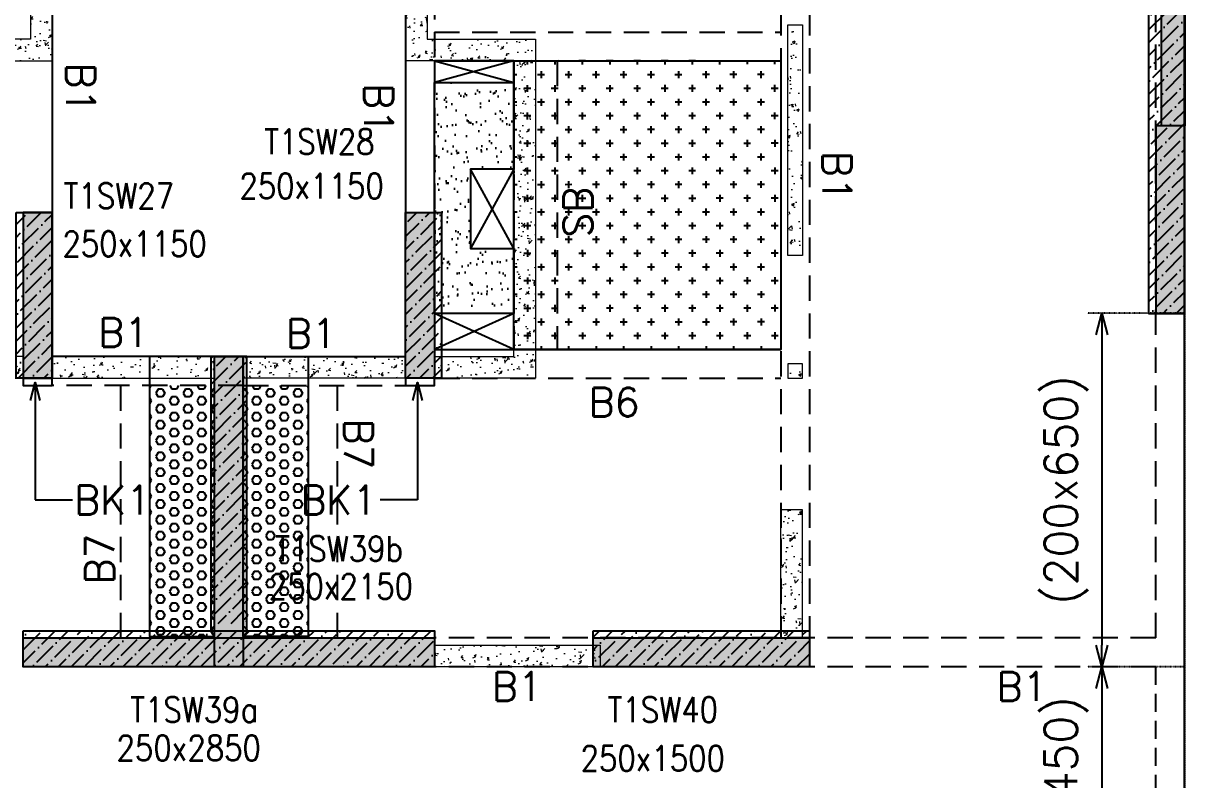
# Model space of a CAD drawing. Header units: millimetres. Extents: x 1078357 to 2594950, y -4969473 to -4636555.
# Drawn here: x 1143078 to 1151129, y -4663724 to -4658480 of the extents above; entities that cross this region are included whole.
import ezdxf

# ---------------------------------------------------------------- set-up
doc = ezdxf.new("R2010")
doc.units = ezdxf.units.MM
doc.header["$PDMODE"] = 35
for name, pattern in [('CENTER', [2, 1.25, -0.25, 0.25, -0.25]), ('CONTINOUS', [0]), ('DOT', [0.25, 0, -0.25]), ('HIDDEN', [0.375, 0.25, -0.125])]:
    doc.linetypes.add(name, pattern=pattern)
doc.layers.get('0').update_dxf_attribs({"lineweight": 0})
doc.layers.get('Defpoints').update_dxf_attribs({"lineweight": 0})
for name, color, linetype in [('B-200x325', 201, 'HIDDEN'), ('B-200x375', 41, 'HIDDEN'), ('B-200x450', 52, 'HIDDEN'), ('B-200x650', 241, 'HIDDEN'), ('B-300xSLAB THK.', 151, 'Continuous'), ('BK1-200x650', 241, 'HIDDEN'), ('DROP SLAB', 8, 'Continuous'), ('EXPANSION JOINT', 10, 'HIDDEN'), ('S-COLUMN_SHEAR WALL', 1, 'Continuous'), ('S-DIM', 2, 'Continuous'), ('SLAB FOLD', 8, 'Continuous'), ('UP TO 3FRS', 1, 'Continuous'), ('UP TO GFRS', 1, 'Continuous')]:
    doc.layers.add(name, color=color, linetype=linetype)
for name, color, linetype, lineweight in [('COL. NO.', 30, 'Continuous', 25), ('COL. SIZE', 7, 'Continuous', 25), ('HATCH', 8, 'Continuous', 30), ('S-NON STR RCC WALL', 8, 'Continuous', 0)]:
    doc.layers.add(name, color=color, linetype=linetype, lineweight=lineweight)
doc.styles.add('Roman', font='romans')
doc.styles.add('ROMANS', font='romans.shx', dxfattribs={"width": 0.85})
doc.dimstyles.new('HARESH', dxfattribs={"dimtxt": 150, "dimasz": 75, "dimexe": 0, "dimexo": 0, "dimgap": 25, "dimtad": 1, "dimdec": 0, "dimdsep": 46, "dimtxsty": 'Roman', "dimblk": 'OBLIQUE', "dimcen": 225, "dimdle": 25, "dimclrd": 2, "dimclre": 2, "dimclrt": 7, "dimadec": 8, "dimazin": 1, "dimtfac": 1, "dimtdec": 0, "dimtmove": 0, "dimatfit": 0, "dimfxl": 1, "dimlwd": -1, "dimlwe": -1, "dimarcsym": 0})
pattern_1 = [(50, (-5232816.98, 23531658.65), (182.184669, -15.93908554), [19.05, -209.55]), (355, (-5232816.98, 23531658.65), (-35.2434214, 191.0568452), [15.24, -167.6405842]), (100.4514447, (-5232801.8, 23531657.33), (146.9412471, 175.1177519), [16.1900088, -178.0902446]), (46.1842, (-5232816.98, 23531709.45), (271.0790409, -42.042328), [28.575, -314.325]), (96.6355576, (-5232794.4, 23531705.95), (237.404134, 247.4261246), [24.2850231, -267.1356082]), (351.1841512, (-5232816.98, 23531709.45), (237.404134, 247.4261246), [22.859967, -251.459732]), (21, (-5232791.58, 23531696.75), (151.6143913, -102.2651982), [19.05, -209.55]), (326, (-5232791.58, 23531696.75), (61.8020283, 184.1879661), [15.24, -167.64]), (71.451445, (-5232778.95, 23531688.23), (213.4164193, 81.9227689), [16.1900088, -178.0899376]), (37.5, (-5232816.985, 23531658.653), (3.08860325, 84.55503887), [0, -165.608, 0, -170.18, 0, -168.275]), (7.5, (-5232816.985, 23531658.65), (66.8196625, 100.18057482), [0, -97.028, 0, -161.798, 0, -64.135]), (327.5, (-5232873.63, 23531658.65), (135.59059517, -5.728744), [0, -63.5, 0, -198.12, 0, -262.89]), (317.5, (-5232899.03, 23531658.65), (148.1291814, 25.42649103), [0, -82.55, 0, -131.572, 0, -186.69])]
pattern_2 = [(45, (903512.135, -4613405.35), (33.67596, 123.478522), [158.75, -31.75, 0, -31.75])]
pattern_3 = [(45, (903512.16, -4590022.35), (33.67596, 123.478522), [158.75, -31.75, 0, -31.75])]
pattern_4 = [(180, (1109278.52, -4473986.17), (-7e-15, -54.992613), [31.75, -63.5]), (300, (1109278.52, -4473986.17), (47.625, 27.496307), [31.75, -63.5]), (240, (1109246.77, -4473986.17), (47.625, -27.496307), [31.75, -63.5])]

# ---------------------------------------------------------------- blocks, each defined once
blk = doc.blocks.new('_Open30')
at = {"color": 0, "linetype": 'ByBlock', "lineweight": -2}
for p, q in [((-1, 0.268), (0, 0)), ((0, 0), (-1, -0.268)), ((0, 0), (-1, 0))]:
    blk.add_line(p, q, dxfattribs=at)
blk = doc.blocks.new('*D1218')
at = {"layer": 'Defpoints', "color": 0, "linetype": 'CONTINOUS', "ltscale": 0.5, "transparency": 16777216}
for p in [(1151128.3, -4660491.1, 0), (1150554.3, -4662941.1), (1151128.3, -4662941.1, 0)]:
    blk.add_point(p, dxfattribs=at)
at = {"layer": 'S-DIM', "color": 2, "linetype": 'DOT', "ltscale": 0.5, "transparency": 16777216}
for p, q in [((1151128.3, -4660491.1), (1150454.3, -4660491.1)), ((1151128.3, -4662941.1), (1150454.3, -4662941.1))]:
    blk.add_line(p, q, dxfattribs=at)
at = {"layer": 'S-DIM', "color": 2, "linetype": 'CONTINOUS', "ltscale": 0.5, "transparency": 16777216}
blk.add_line((1150554.3, -4660641.1), (1150554.3, -4662791.1), dxfattribs=at)
at = {"layer": 'S-DIM', "color": 2, "linetype": 'CONTINOUS', "ltscale": 0.5, "transparency": 16777216, "xscale": 150, "yscale": 150, "zscale": 150}
for p, rotation in [((1150554.3, -4660491.1), 90), ((1150554.3, -4662941.1), 270)]:
    blk.add_blockref('_Open30', p, dxfattribs=dict(at, rotation=rotation))
at = {"layer": 'S-DIM', "color": 7, "linetype": 'CONTINOUS', "ltscale": 0.5, "transparency": 16777216, "insert": (1150307.9, -4661716.1), "char_height": 225, "attachment_point": 5, "rotation": 90, "style": 'Roman'}
blk.add_mtext('(200x650)', dxfattribs=at)
blk = doc.blocks.new('*D1220')
at = {"layer": 'Defpoints', "color": 0, "linetype": 'CONTINOUS', "ltscale": 0.5, "transparency": 16777216}
for p in [(1151128.3, -4662941.2, 0), (1150554.3, -4664941.2), (1151128.3, -4664941.2, 0)]:
    blk.add_point(p, dxfattribs=at)
at = {"layer": 'S-DIM', "color": 2, "linetype": 'DOT', "ltscale": 0.5, "transparency": 16777216}
for p, q in [((1151128.3, -4662941.2), (1150454.3, -4662941.2)), ((1151128.3, -4664941.2), (1150454.3, -4664941.2))]:
    blk.add_line(p, q, dxfattribs=at)
at = {"layer": 'S-DIM', "color": 2, "linetype": 'CONTINOUS', "ltscale": 0.5, "transparency": 16777216}
blk.add_line((1150554.3, -4663091.2), (1150554.3, -4664791.2), dxfattribs=at)
at = {"layer": 'S-DIM', "color": 2, "linetype": 'CONTINOUS', "ltscale": 0.5, "transparency": 16777216, "xscale": 150, "yscale": 150, "zscale": 150}
for p, rotation in [((1150554.3, -4662941.2), 90), ((1150554.3, -4664941.2), 270)]:
    blk.add_blockref('_Open30', p, dxfattribs=dict(at, rotation=rotation))
at = {"layer": 'S-DIM', "color": 7, "linetype": 'CONTINOUS', "ltscale": 0.5, "transparency": 16777216, "insert": (1150307.9, -4663941.2), "char_height": 225, "attachment_point": 5, "rotation": 90, "style": 'Roman'}
blk.add_mtext('(200x450)', dxfattribs=at)
blk = doc.blocks.new('_Oblique')
at = {"color": 0, "linetype": 'ByBlock', "lineweight": -2}
blk.add_line((-0.5, -0.5), (0.5, 0.5), dxfattribs=at)

msp = doc.modelspace()

# ---------------------------------------------------------------- hatches: boundary and pattern name
at = {"layer": 'DROP SLAB'}
h = msp.add_hatch(dxfattribs=at)
h.set_pattern_fill('CROSS', color=8, scale=15, angle=179.96921)
h.set_pattern_definition([(180.03079016, (-2157838.37, 9381715.23), (-95.1987999, -95.3011726), [47.625, -142.875]), (270.03079016, (-2157862.2, 9381739.03), (95.3011726, -95.1987999), [47.625, -142.875])])
h.paths.add_polyline_path([(1146478.4, -4658741.5), (1148328.3, -4658741.5), (1148328.3, -4660741.3), (1146478.4, -4660741.3)])
at = {"layer": 'HATCH'}
h = msp.add_hatch(dxfattribs=at)
h.set_pattern_fill('AR-SAND', color=8, scale=3, angle=179.97015)
h.set_pattern_definition([(37.47015413, (-3888954.63, 18699617.45), (-4.72361136, 146.8264517), [0, -115.824, 0, -129.54, 0, -123.825]), (7.4701541, (-3888954.63, 18699617.45), (134.9689868, 214.9772528), [0, -62.484, 0, -104.394, 0, -40.005]), (327.4701541, (-3889048.35, 18699617.5), (237.2979035, 0.3075449), [0, -38.1, 0, -137.16, 0, -179.07]), (317.4701541, (-3889048.35, 18699617.5), (229.1017424, 66.759465), [0, -19.05, 0, -89.916, 0, -102.87])])
h.paths.add_polyline_path([(1145928.3, -4658891.2), (1146478.3, -4658891.2), (1146478.3, -4659491.2), (1146178.4, -4659491.2), (1146178.4, -4660041.2), (1146478.3, -4660041.1), (1146478.3, -4660491.2), (1145928.4, -4660491.2)])
at = {"layer": 'S-COLUMN_SHEAR WALL', "lineweight": 25, "extrusion": (1.00316e-06, -2.11765e-11, 1)}
h = msp.add_hatch(color=1, dxfattribs=at)
h.dxf.hatch_style = 1
h.paths.add_polyline_path([(1151128.5, -4659191.3), (1150968.5, -4659191.3), (1150968.5, -4657491.2), (1151128.5, -4657491.2)])
at = {"layer": 'S-COLUMN_SHEAR WALL', "lineweight": 25}
h = msp.add_hatch(color=1, dxfattribs=at)
h.dxf.hatch_style = 1
h.paths.add_polyline_path([(1150928.5, -4660491.2), (1151128.5, -4660491.2), (1151128.5, -4659191.2), (1150928.5, -4659191.2)])
at = {"layer": 'S-COLUMN_SHEAR WALL', "lineweight": 25, "extrusion": (-1.00316e-06, 2.11765e-11, 1)}
h = msp.add_hatch(color=1, dxfattribs=at)
h.dxf.hatch_style = 1
h.paths.add_polyline_path([(1143078.5, -4660941.2), (1143278.5, -4660941.2), (1143278.5, -4659791.2), (1143078.5, -4659791.2)])
at = {"layer": 'S-COLUMN_SHEAR WALL', "lineweight": 25}
h = msp.add_hatch(color=1, dxfattribs=at)
h.dxf.hatch_style = 1
h.paths.add_polyline_path([(1145928.5, -4660941.2), (1145728.5, -4660941.2), (1145728.5, -4659791.2), (1145928.5, -4659791.2)])
h = msp.add_hatch(color=1, dxfattribs=at)
h.dxf.hatch_style = 1
h.paths.add_polyline_path([(1144403.5, -4660791.2), (1144603.5, -4660791.2), (1144603.5, -4662941.2), (1144403.5, -4662941.2)])
h = msp.add_hatch(color=1, dxfattribs=at)
h.dxf.hatch_style = 1
h.paths.add_polyline_path([(1147028.5, -4662741.2), (1148528.5, -4662741.2), (1148528.5, -4662941.2), (1147028.5, -4662941.2)])
at = {"layer": 'S-NON STR RCC WALL'}
h = msp.add_hatch(dxfattribs=at)
h.set_pattern_fill('AR-CONC', color=256)
h.set_pattern_definition(pattern_1)
h.paths.add_polyline_path([(1142378.3, -4658591.2), (1142378.3, -4660941.2), (1143078.3, -4660941.2), (1143078.3, -4660791.2), (1142528.3, -4660791.2), (1142528.3, -4658741.2), (1143278.3, -4658741.2), (1143278.3, -4657491.1), (1143128.3, -4657491.1), (1143128.3, -4658591.2)])
h = msp.add_hatch(dxfattribs=at)
h.set_pattern_fill('AR-CONC', color=256, angle=180)
h.set_pattern_definition(pattern_1)
h.paths.add_polyline_path([(1146628.4, -4658591.2), (1146628.4, -4660941.2), (1145928.4, -4660941.2), (1145928.4, -4660791.2), (1146478.4, -4660791.2), (1146478.4, -4658741.2), (1145728.4, -4658741.2), (1145728.4, -4657491.1), (1145878.4, -4657491.1), (1145878.4, -4658591.2)])
h = msp.add_hatch(dxfattribs=at)
h.set_pattern_fill('AR-CONC', color=256, angle=180)
h.set_pattern_definition([(50, (2245666.49, -9156640.7), (182.184669, -15.9390855), [19.05, -209.55]), (355, (2245666.49, -9156640.7), (-35.2434214, 191.056845), [15.24, -167.640584]), (100.4514447, (2245681.67, -9156642.02), (146.941247, 175.117752), [16.190009, -178.0902446]), (46.1842, (2245666.5, -9156589.9), (271.079041, -42.042328), [28.575, -314.325]), (96.6355576, (2245689.08, -9156593.4), (237.404134, 247.426125), [24.285023, -267.135608]), (351.184151, (2245666.5, -9156589.9), (237.404134, 247.426125), [22.859967, -251.459732]), (21, (2245691.89, -9156602.6), (151.6143913, -102.265198), [19.05, -209.55]), (326, (2245691.89, -9156602.6), (61.802028, 184.187966), [15.24, -167.64]), (71.451445, (2245704.52, -9156611.12), (213.416419, 81.922769), [16.190009, -178.0899376]), (37.5, (2245666.49, -9156640.694), (3.08860325, 84.5550389), [0, -165.608, 0, -170.18, 0, -168.275]), (7.5, (2245666.49, -9156640.69), (66.8196625, 100.1805748), [0, -97.028, 0, -161.798, 0, -64.135]), (327.5, (2245609.85, -9156640.694), (135.5905952, -5.728744), [0, -63.5, 0, -198.12, 0, -262.89]), (317.5, (2245584.45, -9156640.69), (148.1291814, 25.426491), [0, -82.55, 0, -131.572, 0, -186.69])])
h.paths.add_polyline_path([(1148378.4, -4658491.2), (1148478.4, -4658491.2), (1148478.4, -4660091.2), (1148378.4, -4660091.2)])
h = msp.add_hatch(dxfattribs=at)
h.set_pattern_fill('AR-CONC', color=256)
h.set_pattern_definition(pattern_1)
h.paths.add_polyline_path([(1144403.3, -4660791.2), (1143278.3, -4660791.2), (1143278.3, -4660941.2), (1144403.3, -4660941.2)])
h = msp.add_hatch(dxfattribs=at)
h.set_pattern_fill('AR-CONC', color=256, angle=180)
h.set_pattern_definition(pattern_1)
h.paths.add_polyline_path([(1144603.4, -4660791.2), (1145728.3, -4660791.2), (1145728.3, -4660941.2), (1144603.4, -4660941.2)])
h = msp.add_hatch(dxfattribs=at)
h.set_pattern_fill('AR-CONC', color=256, angle=180)
h.set_pattern_definition([(50, (2245653.28, -9158005.36), (182.184669, -15.9390855), [19.05, -209.55]), (355, (2245653.28, -9158005.36), (-35.2434214, 191.056845), [15.24, -167.640584]), (100.4514447, (2245668.46, -9158006.69), (146.941247, 175.117752), [16.190009, -178.0902446]), (46.1842, (2245653.28, -9157954.56), (271.079041, -42.042328), [28.575, -314.325]), (96.6355576, (2245675.87, -9157958.06), (237.404134, 247.426125), [24.285023, -267.135608]), (351.184151, (2245653.28, -9157954.56), (237.404134, 247.426125), [22.859967, -251.459732]), (21, (2245678.68, -9157967.26), (151.6143913, -102.265198), [19.05, -209.55]), (326, (2245678.68, -9157967.26), (61.802028, 184.187966), [15.24, -167.64]), (71.451445, (2245691.31, -9157975.78), (213.416419, 81.922769), [16.190009, -178.0899376]), (37.5, (2245653.275, -9158005.36), (3.08860325, 84.5550389), [0, -165.608, 0, -170.18, 0, -168.275]), (7.5, (2245653.275, -9158005.36), (66.8196625, 100.1805748), [0, -97.028, 0, -161.798, 0, -64.135]), (327.5, (2245596.63, -9158005.36), (135.5905952, -5.728744), [0, -63.5, 0, -198.12, 0, -262.89]), (317.5, (2245571.23, -9158005.36), (148.1291814, 25.426491), [0, -82.55, 0, -131.572, 0, -186.69])])
h.paths.add_polyline_path([(1148378.4, -4660941.2), (1148478.4, -4660941.2), (1148478.4, -4660841.2), (1148378.4, -4660841.2)])
h = msp.add_hatch(dxfattribs=at)
h.set_pattern_fill('AR-CONC', color=256, angle=180)
h.set_pattern_definition([(50, (-6303206.45, 28215677.83), (182.184669, -15.93908554), [19.05, -209.55]), (355, (-6303206.45, 28215677.83), (-35.2434214, 191.0568452), [15.24, -167.6405842]), (100.4514447, (-6303191.27, 28215676.5), (146.9412471, 175.1177519), [16.1900088, -178.0902446]), (46.1842, (-6303206.45, 28215728.63), (271.0790409, -42.042328), [28.575, -314.325]), (96.6355576, (-6303183.86, 28215725.13), (237.404134, 247.4261246), [24.2850231, -267.1356082]), (351.1841512, (-6303206.45, 28215728.63), (237.404134, 247.4261246), [22.859967, -251.459732]), (21, (-6303181.05, 28215715.93), (151.6143913, -102.2651982), [19.05, -209.55]), (326, (-6303181.05, 28215715.93), (61.8020283, 184.1879661), [15.24, -167.64]), (71.451445, (-6303168.42, 28215707.41), (213.4164193, 81.9227689), [16.1900088, -178.0899376]), (37.5, (-6303206.453, 28215677.833), (3.08860325, 84.55503887), [0, -165.608, 0, -170.18, 0, -168.275]), (7.5, (-6303206.45, 28215677.83), (66.8196625, 100.18057482), [0, -97.028, 0, -161.798, 0, -64.135]), (327.5, (-6303263.095, 28215677.83), (135.59059517, -5.72874399), [0, -63.5, 0, -198.12, 0, -262.89]), (317.5, (-6303288.5, 28215677.83), (148.1291814, 25.42649103), [0, -82.55, 0, -131.572, 0, -186.69])])
h.paths.add_polyline_path([(1148328.3, -4661851.2), (1148478.3, -4661851.2), (1148478.3, -4662741.1), (1148328.3, -4662741.1)])
h = msp.add_hatch(dxfattribs=at)
h.set_pattern_fill('AR-CONC', color=256)
h.set_pattern_definition([(50, (-6330041.7, 28215677.84), (182.184669, -15.93908554), [19.05, -209.55]), (355, (-6330041.7, 28215677.84), (-35.2434214, 191.0568452), [15.24, -167.6405842]), (100.4514447, (-6330026.52, 28215676.51), (146.9412471, 175.1177519), [16.1900088, -178.0902446]), (46.1842, (-6330041.7, 28215728.64), (271.0790409, -42.042328), [28.575, -314.325]), (96.6355576, (-6330019.1, 28215725.14), (237.404134, 247.4261246), [24.2850231, -267.1356082]), (351.1841512, (-6330041.7, 28215728.64), (237.404134, 247.4261246), [22.859967, -251.459732]), (21, (-6330016.3, 28215715.94), (151.6143913, -102.2651982), [19.05, -209.55]), (326, (-6330016.3, 28215715.94), (61.8020283, 184.1879661), [15.24, -167.64]), (71.451445, (-6330003.67, 28215707.42), (213.4164193, 81.9227689), [16.1900088, -178.0899376]), (37.5, (-6330041.7, 28215677.84), (3.08860325, 84.55503887), [0, -165.608, 0, -170.18, 0, -168.275]), (7.5, (-6330041.7, 28215677.84), (66.8196625, 100.18057482), [0, -97.028, 0, -161.798, 0, -64.135]), (327.5, (-6330098.34, 28215677.84), (135.59059517, -5.72874399), [0, -63.5, 0, -198.12, 0, -262.89]), (317.5, (-6330123.74, 28215677.84), (148.1291814, 25.42649103), [0, -82.55, 0, -131.572, 0, -186.69])])
h.paths.add_polyline_path([(1145928.3, -4662791.2), (1147078.3, -4662791.2), (1147078.3, -4662941.2), (1145928.3, -4662941.2)])
at = {"layer": 'SLAB FOLD', "ltscale": 1000}
h = msp.add_hatch(dxfattribs=at)
h.set_pattern_fill('HEX', color=8, scale=10, angle=180)
h.set_pattern_definition(pattern_4)
h.paths.add_polyline_path([(1144403.5, -4662730.6), (1143953.5, -4662730.6), (1143953.1, -4660991.2), (1144403.1, -4660991.2)])
h = msp.add_hatch(dxfattribs=at)
h.set_pattern_fill('HEX', color=8, scale=10, angle=180)
h.set_pattern_definition(pattern_4)
h.paths.add_polyline_path([(1144603.9, -4662730.6), (1145053.9, -4662730.6), (1145053.2, -4660991.2), (1144603.2, -4660991.2)])
at = {"layer": 'UP TO 3FRS', "lineweight": 25}
h = msp.add_hatch(color=4, dxfattribs=at)
h.dxf.hatch_style = 1
h.paths.add_polyline_path([(1143078.5, -4662741.2), (1145928.5, -4662741.2), (1145928.5, -4662941.2), (1143078.5, -4662941.2)])
at = {"layer": 'UP TO GFRS', "lineweight": 25}
h = msp.add_hatch(dxfattribs=at)
h.set_pattern_fill('ANSI36', color=8, scale=20)
h.set_pattern_definition(pattern_2)
h.paths.add_polyline_path([(1150878.5, -4660491.2), (1151128.5, -4660491.2), (1151128.5, -4655991.4), (1150878.5, -4655991.4)])
h = msp.add_hatch(dxfattribs=at)
h.set_pattern_fill('ANSI36', color=8, scale=20)
h.set_pattern_definition(pattern_3)
h.paths.add_polyline_path([(1143028.5, -4659791.3), (1143278.5, -4659791.3), (1143278.5, -4660941.3), (1143028.5, -4660941.3)])
h = msp.add_hatch(dxfattribs=at)
h.set_pattern_fill('ANSI36', color=8, scale=20)
h.set_pattern_definition(pattern_3)
h.paths.add_polyline_path([(1145728.5, -4659791.3), (1145978.5, -4659791.3), (1145978.5, -4660941.3), (1145728.5, -4660941.3)])
h = msp.add_hatch(dxfattribs=at)
h.set_pattern_fill('ANSI36', color=8, scale=20)
h.set_pattern_definition(pattern_2)
h.paths.add_polyline_path([(1144378.5, -4662641.2), (1144628.5, -4662639.3), (1144628.5, -4660789.3), (1144378.5, -4660791.2)])
h = msp.add_hatch(dxfattribs=at)
h.set_pattern_fill('ANSI36', color=8, scale=20)
h.set_pattern_definition(pattern_2)
h.paths.add_polyline_path([(1143078.6, -4662691.2), (1145928.6, -4662691.2), (1145928.6, -4662941.2), (1143078.6, -4662941.2)])
h = msp.add_hatch(dxfattribs=at)
h.set_pattern_fill('ANSI36', color=8, scale=20)
h.set_pattern_definition(pattern_2)
h.paths.add_polyline_path([(1147028.6, -4662691.2), (1148528.6, -4662691.2), (1148528.6, -4662941.2), (1147028.6, -4662941.2)])

# ---------------------------------------------------------------- linework, layer by layer
at = {"color": 2, "linetype": 'CENTER', "ltscale": 700, "elevation": 0}
msp.add_lwpolyline([(1144403.5, -4660791.2), (1144603.5, -4660791.2), (1144603.5, -4662741.2), (1144403.5, -4662741.2)], close=True, dxfattribs=at)
at = {"layer": 'B-200x325', "ltscale": 700}
for p, q in [((1145928.3, -4658541.5, 0), (1148328.3, -4658541.5, 0)), ((1145928.5, -4660941.3, 0), (1148328.3, -4660941.3, 0))]:
    msp.add_line(p, q, dxfattribs=at)
at = {"layer": 'B-200x325', "linetype": 'Continuous', "ltscale": 700}
for p, q in [((1145928.3, -4658741.5, 0), (1148328.3, -4658741.5, 0)), ((1145928.5, -4660741.3, 0), (1148328.3, -4660741.3, 0))]:
    msp.add_line(p, q, dxfattribs=at)
at = {"layer": 'B-200x375', "ltscale": 700}
for p, q in [((1143753.2, -4660991.3, 0), (1143753.2, -4662741.3, 0)), ((1145253.5, -4660991.3, 0), (1145253.5, -4662741.3, 0))]:
    msp.add_line(p, q, dxfattribs=at)
at = {"layer": 'B-200x375', "linetype": 'Continuous', "ltscale": 700}
for p, q in [((1143953.2, -4660991.3, 0), (1143953.2, -4662730.6, 0)), ((1145053.5, -4660991.3, 0), (1145053.5, -4662730.6, 0))]:
    msp.add_line(p, q, dxfattribs=at)
at = {"layer": 'B-200x450', "linetype": 'HIDDEN', "ltscale": 500}
msp.add_line((1150928.3, -4664941.2, 0), (1150928.3, -4662941.1, 0), dxfattribs=at)
at = {"layer": 'B-200x450', "linetype": 'Continuous', "ltscale": 500}
msp.add_line((1151128.3, -4664941.2, 0), (1151128.3, -4662941.2, 0), dxfattribs=at)
at = {"layer": 'B-200x650', "linetype": 'HIDDEN', "ltscale": 700}
for p, q in [((1148328.3, -4656291.2, 0), (1148328.3, -4662741.1, 0)), ((1148528.3, -4656291.2, 0), (1148528.3, -4662741.1, 0)), ((1145928.3, -4657491.1, 0), (1145928.3, -4659991.2, 0)), ((1150928.3, -4662741.1, 0), (1150928.3, -4657491.1, 0)), ((1144603.5, -4660991.1, 0), (1143278.3, -4660991.2, 0)), ((1144603.5, -4660991.2, 0), (1145728.3, -4660991.2, 0)), ((1150928.3, -4662741.1, 0), (1145928.3, -4662741.1, 0)), ((1150928.3, -4662941.1, 0), (1145928.3, -4662941.1, 0))]:
    msp.add_line(p, q, dxfattribs=at)
at = {"layer": 'B-200x650', "linetype": 'CONTINOUS', "ltscale": 700}
for p, q in [((1143278.3, -4657491.1, 0), (1143278.3, -4659991.2, 0)), ((1145728.3, -4657491.1, 0), (1145728.3, -4659991.2, 0)), ((1151128.3, -4662941.1, 0), (1151128.3, -4657491.1, 0)), ((1151128.3, -4659991.2, 0), (1151129.1, -4659991.2, 0)), ((1144392.6, -4660791.2, 0), (1143278.3, -4660791.2, 0)), ((1144603.4, -4660791.2, 0), (1145728.5, -4660791.2, 0))]:
    msp.add_line(p, q, dxfattribs=at)
at = {"layer": 'B-200x650', "ltscale": 700}
msp.add_line((1151128.3, -4659791.2, 0), (1151129.1, -4659791.2, 0), dxfattribs=at)
at = {"layer": 'B-300xSLAB THK.', "linetype": 'HIDDEN', "ltscale": 700}
for p, q in [((1146478.2, -4658741.7, 0), (1146478.2, -4660741.5, 0)), ((1146778.2, -4658741.7, 0), (1146778.2, -4660741.5, 0))]:
    msp.add_line(p, q, dxfattribs=at)
at = {"layer": 'BK1-200x650', "linetype": 'Continuous', "ltscale": 700, "elevation": 0}
for points in [[(1143278.4, -4660941.2), (1143078.3, -4660941.2), (1143078.3, -4660991.4), (1143278.4, -4660991.4)], [(1145928.4, -4660941.2), (1145728.4, -4660941.2), (1145728.4, -4660991.4), (1145928.4, -4660991.4)]]:
    msp.add_lwpolyline(points, close=True, dxfattribs=at)
at = {"layer": 'DROP SLAB', "color": 3, "linetype": 'CONTINOUS', "ltscale": 500}
for p, q in [((1145928.4, -4658741.2, 0), (1146478.4, -4658891.2, 0)), ((1146477.5, -4658741.4, 0), (1145928.4, -4658891.2, 0)), ((1146478.4, -4659491.2, 0), (1146178.4, -4660041.2, 0)), ((1146478.4, -4660041.2, 0), (1146178.4, -4659491.2, 0)), ((1146478.4, -4660741.2, 0), (1145928.4, -4660491.2, 0)), ((1146478.4, -4660491.2, 0), (1145928.5, -4660741.2, 0))]:
    msp.add_line(p, q, dxfattribs=at)
at = {"layer": 'DROP SLAB', "color": 3, "linetype": 'CONTINOUS', "ltscale": 500, "elevation": 0}
for points in [[(1146478.4, -4658741.4), (1145928.4, -4658741.4), (1145928.4, -4658891.2), (1146478.4, -4658891.2)], [(1146478.4, -4658741.5), (1148328.3, -4658741.5), (1148328.3, -4660741.3), (1146478.4, -4660741.3)], [(1146478.4, -4659491.2), (1146178.4, -4659491.2), (1146178.4, -4660041.2), (1146478.4, -4660041.2)], [(1146478.4, -4660491.2), (1145928.5, -4660491.2), (1145928.5, -4660741.2), (1146478.4, -4660741.2)]]:
    msp.add_lwpolyline(points, close=True, dxfattribs=at)
at = {"layer": 'EXPANSION JOINT'}
msp.add_line((1151128.3, -4653251.2, 0), (1151128.3, -4667391.2, 0), dxfattribs=at)
msp.add_line((1151128.3, -4653251.2, 0), (1151128.3, -4667391.2, 0), dxfattribs=at)
at = {"layer": 'S-COLUMN_SHEAR WALL', "color": 1, "lineweight": 25, "extrusion": (1.00316e-06, -2.11765e-11, 1), "elevation": 1.2}
msp.add_lwpolyline([(1151128.5, -4659191.3), (1150968.5, -4659191.3), (1150968.5, -4657491.2), (1151128.5, -4657491.2)], close=True, dxfattribs=at)
at = {"layer": 'S-COLUMN_SHEAR WALL', "color": 1, "lineweight": 25, "elevation": 0}
for points in [[(1150928.5, -4660491.2), (1151128.5, -4660491.2), (1151128.5, -4659191.2), (1150928.5, -4659191.2)], [(1145928.5, -4660941.2), (1145728.5, -4660941.2), (1145728.5, -4659791.2), (1145928.5, -4659791.2)], [(1144403.5, -4660791.2), (1144603.5, -4660791.2), (1144603.5, -4662941.2), (1144403.5, -4662941.2)], [(1147028.5, -4662741.2), (1148528.5, -4662741.2), (1148528.5, -4662941.2), (1147028.5, -4662941.2)]]:
    msp.add_lwpolyline(points, close=True, dxfattribs=at)
at = {"layer": 'S-COLUMN_SHEAR WALL', "color": 1, "lineweight": 25, "extrusion": (-1.00316e-06, 2.11765e-11, 1), "elevation": -1.1}
msp.add_lwpolyline([(1143078.5, -4660941.2), (1143278.5, -4660941.2), (1143278.5, -4659791.2), (1143078.5, -4659791.2)], close=True, dxfattribs=at)
at = {"layer": 'S-NON STR RCC WALL', "elevation": 0}
for points in [[(1142378.3, -4658591.2), (1142378.3, -4660941.2), (1143078.3, -4660941.2), (1143078.3, -4660791.2), (1142528.3, -4660791.2), (1142528.3, -4658741.2), (1143278.3, -4658741.2), (1143278.3, -4657491.1), (1143128.3, -4657491.1), (1143128.3, -4658591.2)], [(1146628.4, -4658591.2), (1146628.4, -4660941.2), (1145928.4, -4660941.2), (1145928.4, -4660791.2), (1146478.4, -4660791.2), (1146478.4, -4658741.2), (1145728.4, -4658741.2), (1145728.4, -4657491.1), (1145878.4, -4657491.1), (1145878.4, -4658591.2)], [(1144403.3, -4660791.2), (1143278.3, -4660791.2), (1143278.3, -4660941.2), (1144403.3, -4660941.2)], [(1144603.4, -4660791.2), (1145728.3, -4660791.2), (1145728.3, -4660941.2), (1144603.4, -4660941.2)]]:
    msp.add_lwpolyline(points, close=True, dxfattribs=at)
at = {"layer": 'S-NON STR RCC WALL', "ltscale": 700, "elevation": 0}
for points in [[(1148378.4, -4658491.2), (1148478.4, -4658491.2), (1148478.4, -4660091.2), (1148378.4, -4660091.2)], [(1148378.4, -4660941.2), (1148478.4, -4660941.2), (1148478.4, -4660841.2), (1148378.4, -4660841.2)], [(1148328.3, -4661851.2), (1148478.3, -4661851.2), (1148478.3, -4662741.1), (1148328.3, -4662741.1)], [(1145928.3, -4662791.2), (1147078.3, -4662791.2), (1147078.3, -4662941.2), (1145928.3, -4662941.2)]]:
    msp.add_lwpolyline(points, close=True, dxfattribs=at)
at = {"layer": 'SLAB FOLD', "color": 8, "ltscale": 1000, "elevation": 0}
msp.add_lwpolyline([(1145928.3, -4658891.2), (1146478.3, -4658891.2), (1146478.3, -4659491.2), (1146178.4, -4659491.2), (1146178.4, -4660041.2), (1146478.3, -4660041.1), (1146478.3, -4660491.2), (1145928.4, -4660491.2), (1145928.3, -4658891.2)], dxfattribs=at)
for points in [[(1143953.4, -4662730.6), (1144403.4, -4662730.6), (1144403.4, -4660791.2), (1143953.4, -4660791.2)], [(1145053.7, -4662730.6), (1144603.5, -4662730.6), (1144603.5, -4660791.2), (1145053.7, -4660791.2)]]:
    msp.add_lwpolyline(points, close=True, dxfattribs=at)
at = {"layer": 'UP TO 3FRS', "color": 4, "lineweight": 25, "elevation": 0}
msp.add_lwpolyline([(1143078.5, -4662741.2), (1145928.5, -4662741.2), (1145928.5, -4662941.2), (1143078.5, -4662941.2)], close=True, dxfattribs=at)
at = {"layer": 'UP TO GFRS', "color": 3, "lineweight": 25, "elevation": 0}
for points in [[(1150878.5, -4660491.2), (1151128.5, -4660491.2), (1151128.5, -4655991.4), (1150878.5, -4655991.4)], [(1143028.5, -4659791.3), (1143278.5, -4659791.3), (1143278.5, -4660941.3), (1143028.5, -4660941.3)], [(1145728.5, -4659791.3), (1145978.5, -4659791.3), (1145978.5, -4660941.3), (1145728.5, -4660941.3)], [(1144378.5, -4662691.2), (1144628.5, -4662691.2), (1144628.5, -4660791.2), (1144378.5, -4660791.2)], [(1143078.5, -4662691.2), (1145928.5, -4662691.2), (1145928.5, -4662941.2), (1143078.5, -4662941.2)], [(1147028.5, -4662691.2), (1148528.5, -4662691.2), (1148528.5, -4662941.2), (1147028.5, -4662941.2)]]:
    msp.add_lwpolyline(points, close=True, dxfattribs=at)

# ---------------------------------------------------------------- texts
at = {"layer": 'B-200x325', "linetype": 'Continuous', "ltscale": 700, "style": 'ROMANS'}
msp.add_text('B6', height=200, rotation=359.99866, dxfattribs=at).set_placement((1146997.8, -4661206.5, -2.7))
at = {"layer": 'B-200x375', "linetype": 'Continuous', "ltscale": 700, "style": 'ROMANS'}
for rotation, p in [(269.99866, (1145302.3, -4661221.3, -2.7)), (90.00094, (1143708, -4662370.9, -2.7))]:
    msp.add_text('B7', height=200, rotation=rotation, dxfattribs=at).set_placement(p)
at = {"layer": 'B-200x650', "linetype": 'HIDDEN', "ltscale": 500, "style": 'ROMANS'}
for rotation, p in [(269.99906, (1143376.9, -4658753.3, -2.7)), (269.99906, (1145442.3, -4658896.1, -2.7)), (269.99906, (1148618.8, -4659366.1, -2.7)), (359.99906, (1143597.8, -4660723.6, 47.3)), (359.99906, (1144898, -4660731.3, 47.3)), (359.99906, (1146325.7, -4663178.3, -2.7)), (359.99906, (1149824.2, -4663178.3, -2.7))]:
    msp.add_text('B1', height=200, rotation=rotation, dxfattribs=at).set_placement(p)
at = {"layer": 'B-300xSLAB THK.', "linetype": 'Continuous', "ltscale": 700, "style": 'ROMANS'}
msp.add_text('SB', height=200, rotation=90.00094, dxfattribs=at).set_placement((1147022.9, -4659965.8, -2.7))
at = {"layer": 'BK1-200x650', "linetype": 'Continuous', "ltscale": 700, "style": 'ROMANS'}
for rotation, p in [(359.99906, (1143431.4, -4661885.2, -2.7)), (0.00094, (1144999.5, -4661885.2, -2.7))]:
    msp.add_text('BK1', height=200, rotation=rotation, dxfattribs=at).set_placement(p)
at = {"layer": 'COL. NO.', "linetype": 'Continuous', "style": 'ROMANS', "width": 0.85}
for s, p in [('T1SW28', (1144748.9, -4659388.6, -320.4)), ('T1SW27', (1143358.9, -4659763.8, -320.4)), ('T1SW39b', (1144825, -4662210.2, -320.4)), ('T1SW39a', (1143819.9, -4663325.8, -320.4)), ('T1SW40', (1147129.1, -4663325.8, -320.4))]:
    msp.add_text(s, height=175, dxfattribs=at).set_placement(p)
at = {"layer": 'COL. SIZE', "linetype": 'Continuous', "style": 'ROMANS', "width": 0.85}
for s, p in [('250x1150', (1144576.4, -4659696.2, -320.4)), ('250x1150', (1143349.9, -4660097, -320.4)), ('250x2150', (1144779.3, -4662471.7, -320.4)), ('250x2850', (1143725.1, -4663591.4, -320.4)), ('250x1500', (1146941.4, -4663663.4, -320.4))]:
    msp.add_text(s, height=175, dxfattribs=at).set_placement(p)

# ---------------------------------------------------------------- dimensions: what is measured, and where the dimension line sits
at = {"layer": 'S-DIM', "linetype": 'CONTINOUS', "ltscale": 0.5}
for base, p1, p2, text, picture, middle in [((1150554.3, -4662941.1, 0), (1151128.3, -4660491.1, 0), (1151128.3, -4662941.1, 0), '(200x650)', '*D1218', (1150307.9, -4661716.1, 0)), ((1150554.3, -4664941.2, 0), (1151128.3, -4662941.2, 0), (1151128.3, -4664941.2, 0), '(200x450)', '*D1220', (1150307.9, -4663941.2, 0))]:
    dim = msp.add_linear_dim(base=base, p1=p1, p2=p2, angle=90, text=text, dimstyle='HARESH', override={"dimtxt": 225, "dimasz": 150, "dimexe": 100, "dimgap": 75, "dimtxsty": 'Roman', "dimblk1": 'Open30', "dimblk2": 'Open30', "dimsah": 1, "dimdle": 1, "dimfxl": 500, "dimarcsym": 1}, dxfattribs=at)
    dim.commit()
    dim.dimension.update_dxf_attribs({"geometry": picture, "text_midpoint": middle})

# ---------------------------------------------------------------- leaders
at = {"layer": 'BK1-200x650', "linetype": 'Continuous', "ltscale": 700}
for points in [[(1143161.9, -4660971.5, 0), (1143161.9, -4661782.9, 0), (1143420.7, -4661782.9, 0)], [(1145811.9, -4660971.5, 0), (1145811.9, -4661782.9, 0), (1145553.1, -4661782.9, 0)]]:
    msp.add_leader(points, dimstyle='HARESH', override={"dimasz": 125, "dimgap": 25, "dimtad": 0, "dimldrblk": 'Open30'}, dxfattribs=at)

doc.saveas('drawing.dxf')
